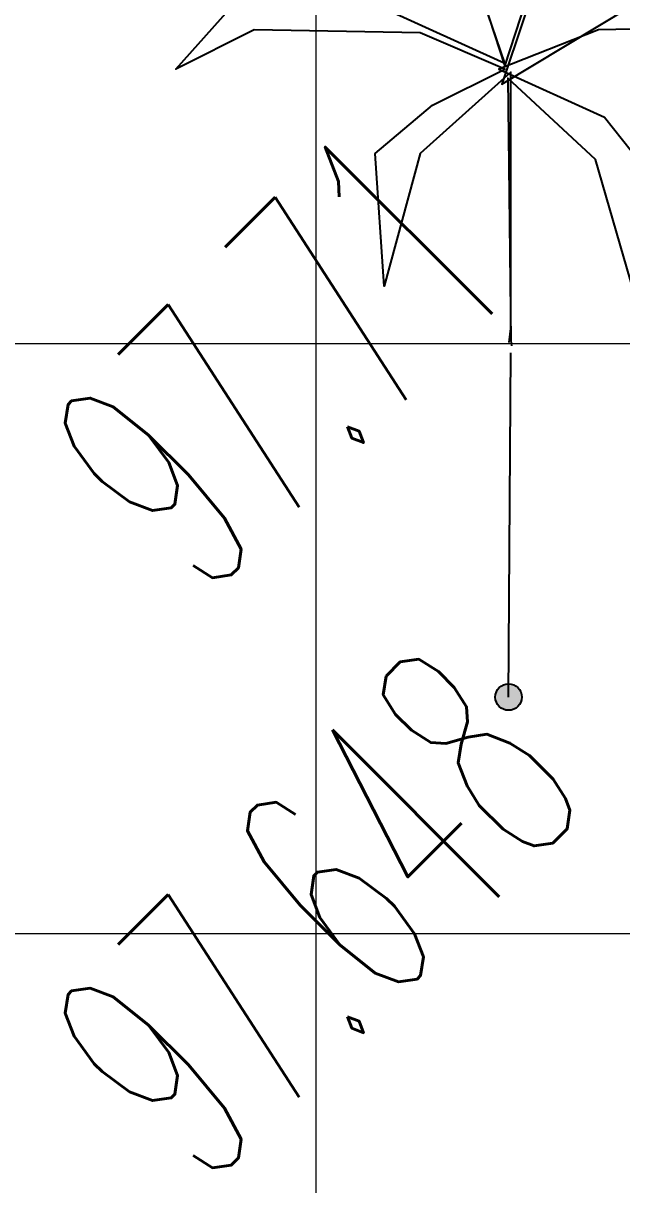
# Model space of a CAD drawing. Header units: millimetres. Extents: x 684983 to 685377, y 990360 to 990509.
# Drawn here: x 685067.021 to 685069.052, y 990433.188 to 990437.125 of the extents above; entities that cross this region are included whole.
import ezdxf

# ---------------------------------------------------------------- set-up
doc = ezdxf.new("R2010")
doc.units = ezdxf.units.MM
doc.layers.add('grid', color=8, linetype='Continuous', lineweight=9)
doc.layers.add('GRID LEVELS', color=7, linetype='Continuous', lineweight=13)
doc.layers.add('SYMBOLS', color=7, linetype='Continuous')
doc.styles.get("Standard").update_dxf_attribs({"font": 'RomanS'})

# ---------------------------------------------------------------- blocks, each defined once
blk = doc.blocks.new('A$C11072AF8')
blk.add_hatch(color=3).paths.add_polyline_path([(0.7827, 0.03, 1), (0.7227, 0.03, 1)])
at = {"color": 3}
blk.add_line((0.7527, 0.03), (0.7578, 0.8082), dxfattribs=at)
for points in [[(0.7538, 0.8315), (0.7578, 0.8627), (0.7578, 1.4423), (0.553, 1.2582), (0.4711, 0.9582), (0.4506, 1.2582), (0.5803, 1.3673), (0.7441, 1.4491), (0.553, 1.5309), (0.1775, 1.5377), (0, 1.4491), (0.1707, 1.64)], [(0.3687, 1.6332), (0.7441, 1.4627), (0.6486, 1.7423)], [(0.6622, 1.7082), (0.7441, 1.4559), (0.8397, 1.7491)], [(0.8397, 1.7218), (0.7373, 1.415), (1.0991, 1.6332)], [(1.3108, 1.5446), (0.9558, 1.5377), (0.7305, 1.4491), (0.9694, 1.34), (1.0513, 1.2377)], [(1.0445, 0.9173), (0.9489, 1.2446), (0.751, 1.4287), (0.7578, 0.8354), (0.7591, 0.8234)]]:
    blk.add_lwpolyline(points, dxfattribs=at)
blk.add_circle((0.7527, 0.03), 0.03, dxfattribs=at)
blk = doc.blocks.new('A$C0CA14312')
blk.add_blockref('A$C11072AF8', (0, 0))
blk = doc.blocks.new('CCONUT')
at = {"xscale": 0.6000000000000001, "yscale": 0.6000000000000001, "zscale": 0.6000000000000001}
blk.add_blockref('A$C0CA14312', (-0.4516, -0.018), dxfattribs=at)

msp = doc.modelspace()

# ---------------------------------------------------------------- linework, layer by layer
at = {"layer": 'grid'}
for p, q in [((685068.0136, 990509.1548), (685068.0136, 990370.8996)), ((685085.1957, 990436.0381), (684982.7636, 990436.0381)), ((685085.1957, 990434.0381), (684982.7636, 990434.0381))]:
    msp.add_line(p, q, dxfattribs=at)

# ---------------------------------------------------------------- block references
at = {"layer": 'SYMBOLS', "ltscale": 10, "xscale": 2.5, "yscale": 2.5, "zscale": 2.5}
msp.add_blockref('CCONUT', (685068.668, 990434.841, 97.632), dxfattribs=at)

# ---------------------------------------------------------------- texts
at = {"layer": 'GRID LEVELS', "width": 0.5}
for s, p in [('97.71', (685067.63, 990435.1578, 97.7101)), ('97.648', (685067.63, 990433.1578, 97.6478))]:
    msp.add_text(s, height=0.8, rotation=45, dxfattribs=at).set_placement(p)

doc.saveas('drawing.dxf')
